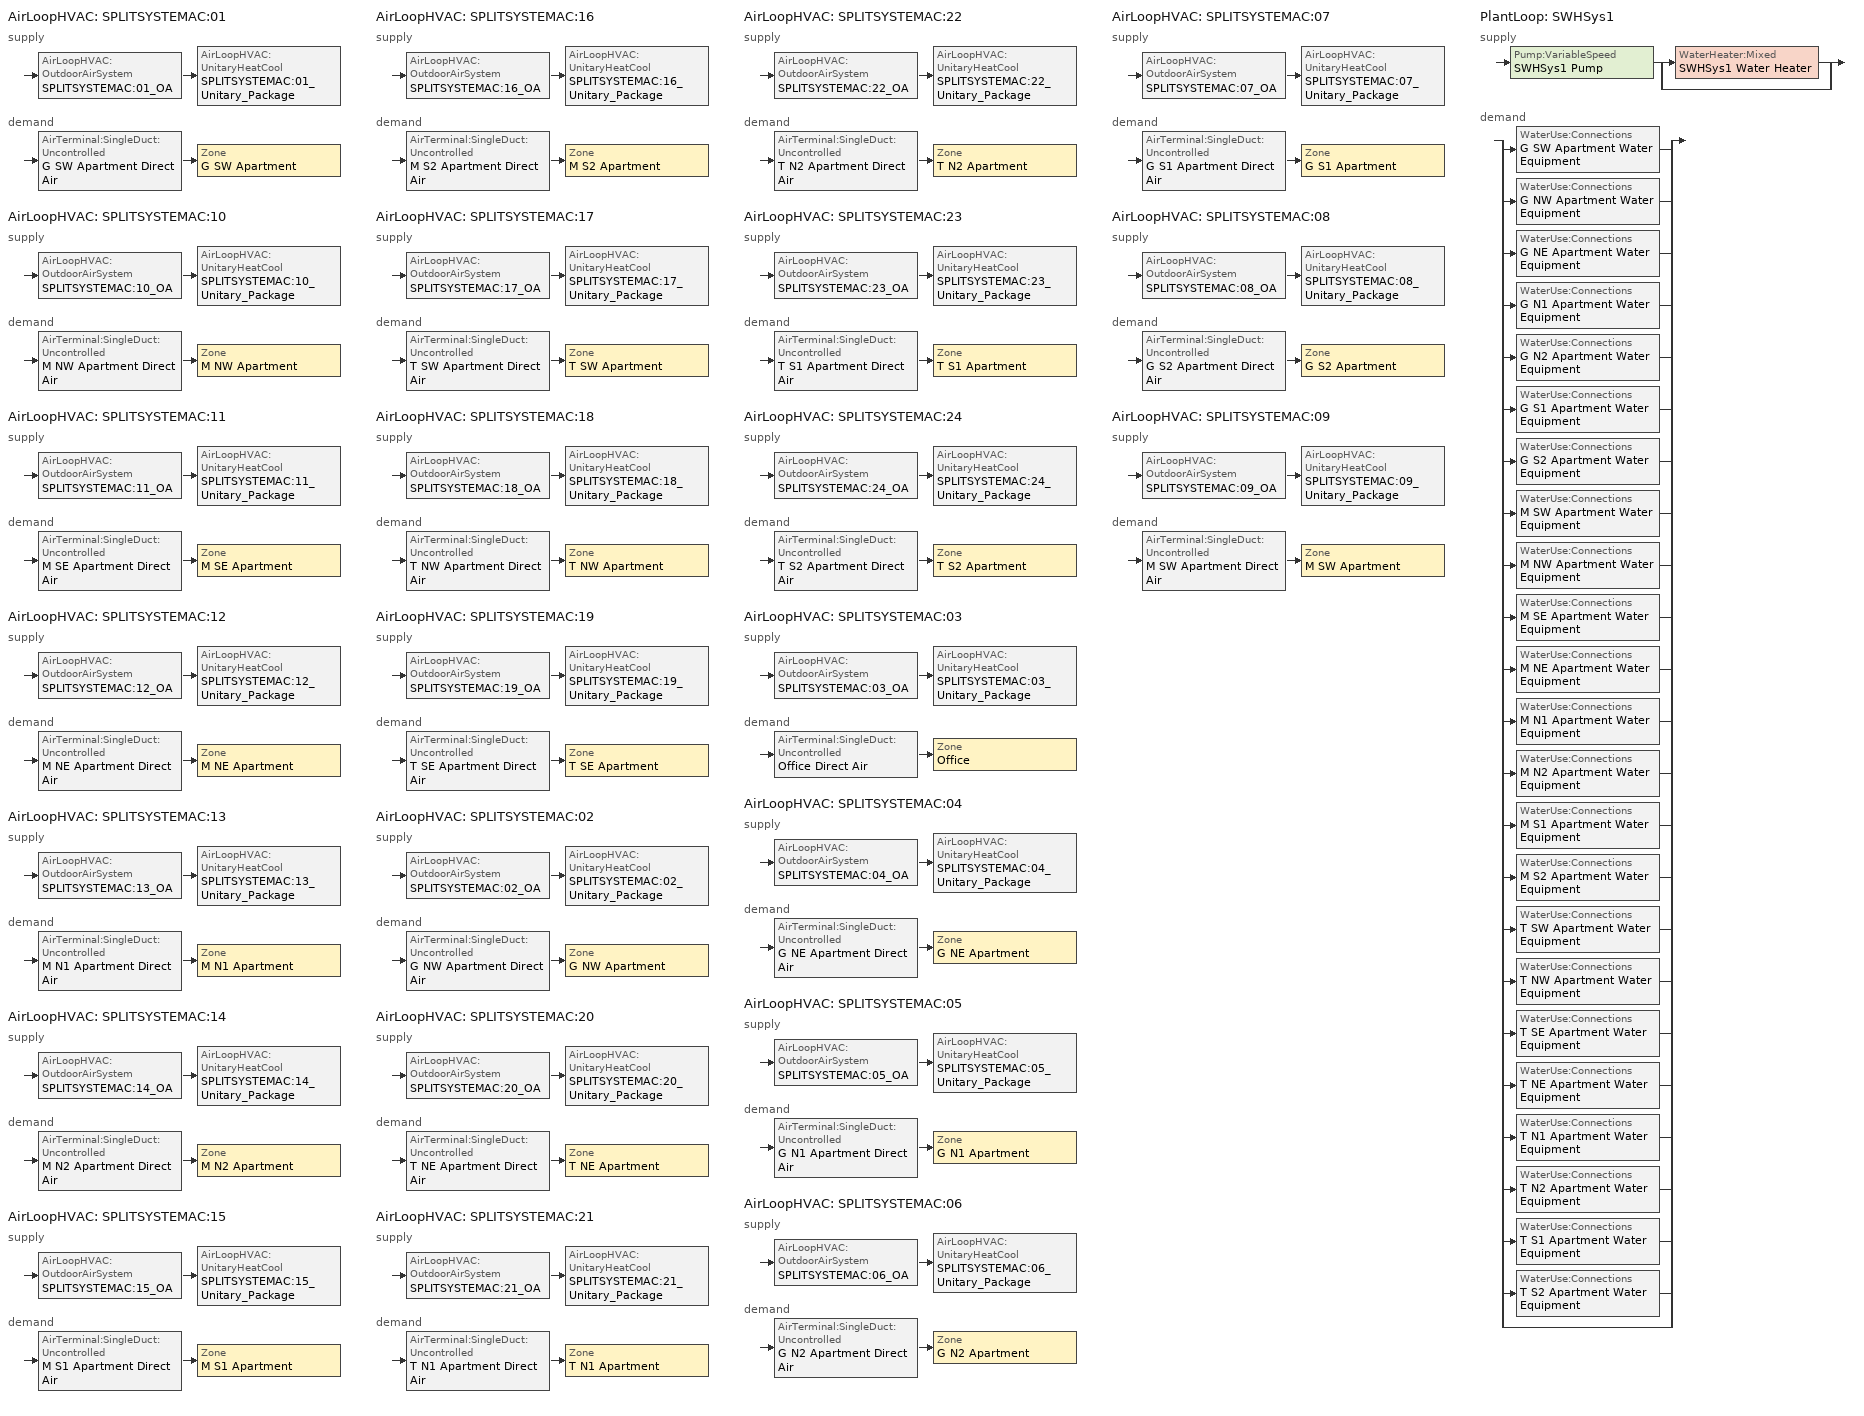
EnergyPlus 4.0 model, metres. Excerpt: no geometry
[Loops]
AirLoopHVAC 'SPLITSYSTEMAC:01'
 supply: AirLoopHVAC:OutdoorAirSystem 'SPLITSYSTEMAC:01_OA' > AirLoopHVAC:UnitaryHeatCool 'SPLITSYSTEMAC:01_Unitary_Package'
 demand: AirTerminal:SingleDuct:Uncontrolled 'G SW Apartment Direct Air' > Zone 'G SW Apartment'
AirLoopHVAC 'SPLITSYSTEMAC:10'
 supply: AirLoopHVAC:OutdoorAirSystem 'SPLITSYSTEMAC:10_OA' > AirLoopHVAC:UnitaryHeatCool 'SPLITSYSTEMAC:10_Unitary_Package'
 demand: AirTerminal:SingleDuct:Uncontrolled 'M NW Apartment Direct Air' > Zone 'M NW Apartment'
AirLoopHVAC 'SPLITSYSTEMAC:11'
 supply: AirLoopHVAC:OutdoorAirSystem 'SPLITSYSTEMAC:11_OA' > AirLoopHVAC:UnitaryHeatCool 'SPLITSYSTEMAC:11_Unitary_Package'
 demand: AirTerminal:SingleDuct:Uncontrolled 'M SE Apartment Direct Air' > Zone 'M SE Apartment'
AirLoopHVAC 'SPLITSYSTEMAC:12'
 supply: AirLoopHVAC:OutdoorAirSystem 'SPLITSYSTEMAC:12_OA' > AirLoopHVAC:UnitaryHeatCool 'SPLITSYSTEMAC:12_Unitary_Package'
 demand: AirTerminal:SingleDuct:Uncontrolled 'M NE Apartment Direct Air' > Zone 'M NE Apartment'
AirLoopHVAC 'SPLITSYSTEMAC:13'
 supply: AirLoopHVAC:OutdoorAirSystem 'SPLITSYSTEMAC:13_OA' > AirLoopHVAC:UnitaryHeatCool 'SPLITSYSTEMAC:13_Unitary_Package'
 demand: AirTerminal:SingleDuct:Uncontrolled 'M N1 Apartment Direct Air' > Zone 'M N1 Apartment'
AirLoopHVAC 'SPLITSYSTEMAC:14'
 supply: AirLoopHVAC:OutdoorAirSystem 'SPLITSYSTEMAC:14_OA' > AirLoopHVAC:UnitaryHeatCool 'SPLITSYSTEMAC:14_Unitary_Package'
 demand: AirTerminal:SingleDuct:Uncontrolled 'M N2 Apartment Direct Air' > Zone 'M N2 Apartment'
AirLoopHVAC 'SPLITSYSTEMAC:15'
 supply: AirLoopHVAC:OutdoorAirSystem 'SPLITSYSTEMAC:15_OA' > AirLoopHVAC:UnitaryHeatCool 'SPLITSYSTEMAC:15_Unitary_Package'
 demand: AirTerminal:SingleDuct:Uncontrolled 'M S1 Apartment Direct Air' > Zone 'M S1 Apartment'
AirLoopHVAC 'SPLITSYSTEMAC:16'
 supply: AirLoopHVAC:OutdoorAirSystem 'SPLITSYSTEMAC:16_OA' > AirLoopHVAC:UnitaryHeatCool 'SPLITSYSTEMAC:16_Unitary_Package'
 demand: AirTerminal:SingleDuct:Uncontrolled 'M S2 Apartment Direct Air' > Zone 'M S2 Apartment'
AirLoopHVAC 'SPLITSYSTEMAC:17'
 supply: AirLoopHVAC:OutdoorAirSystem 'SPLITSYSTEMAC:17_OA' > AirLoopHVAC:UnitaryHeatCool 'SPLITSYSTEMAC:17_Unitary_Package'
 demand: AirTerminal:SingleDuct:Uncontrolled 'T SW Apartment Direct Air' > Zone 'T SW Apartment'
AirLoopHVAC 'SPLITSYSTEMAC:18'
 supply: AirLoopHVAC:OutdoorAirSystem 'SPLITSYSTEMAC:18_OA' > AirLoopHVAC:UnitaryHeatCool 'SPLITSYSTEMAC:18_Unitary_Package'
 demand: AirTerminal:SingleDuct:Uncontrolled 'T NW Apartment Direct Air' > Zone 'T NW Apartment'
AirLoopHVAC 'SPLITSYSTEMAC:19'
 supply: AirLoopHVAC:OutdoorAirSystem 'SPLITSYSTEMAC:19_OA' > AirLoopHVAC:UnitaryHeatCool 'SPLITSYSTEMAC:19_Unitary_Package'
 demand: AirTerminal:SingleDuct:Uncontrolled 'T SE Apartment Direct Air' > Zone 'T SE Apartment'
AirLoopHVAC 'SPLITSYSTEMAC:02'
 supply: AirLoopHVAC:OutdoorAirSystem 'SPLITSYSTEMAC:02_OA' > AirLoopHVAC:UnitaryHeatCool 'SPLITSYSTEMAC:02_Unitary_Package'
 demand: AirTerminal:SingleDuct:Uncontrolled 'G NW Apartment Direct Air' > Zone 'G NW Apartment'
AirLoopHVAC 'SPLITSYSTEMAC:20'
 supply: AirLoopHVAC:OutdoorAirSystem 'SPLITSYSTEMAC:20_OA' > AirLoopHVAC:UnitaryHeatCool 'SPLITSYSTEMAC:20_Unitary_Package'
 demand: AirTerminal:SingleDuct:Uncontrolled 'T NE Apartment Direct Air' > Zone 'T NE Apartment'
AirLoopHVAC 'SPLITSYSTEMAC:21'
 supply: AirLoopHVAC:OutdoorAirSystem 'SPLITSYSTEMAC:21_OA' > AirLoopHVAC:UnitaryHeatCool 'SPLITSYSTEMAC:21_Unitary_Package'
 demand: AirTerminal:SingleDuct:Uncontrolled 'T N1 Apartment Direct Air' > Zone 'T N1 Apartment'
AirLoopHVAC 'SPLITSYSTEMAC:22'
 supply: AirLoopHVAC:OutdoorAirSystem 'SPLITSYSTEMAC:22_OA' > AirLoopHVAC:UnitaryHeatCool 'SPLITSYSTEMAC:22_Unitary_Package'
 demand: AirTerminal:SingleDuct:Uncontrolled 'T N2 Apartment Direct Air' > Zone 'T N2 Apartment'
AirLoopHVAC 'SPLITSYSTEMAC:23'
 supply: AirLoopHVAC:OutdoorAirSystem 'SPLITSYSTEMAC:23_OA' > AirLoopHVAC:UnitaryHeatCool 'SPLITSYSTEMAC:23_Unitary_Package'
 demand: AirTerminal:SingleDuct:Uncontrolled 'T S1 Apartment Direct Air' > Zone 'T S1 Apartment'
AirLoopHVAC 'SPLITSYSTEMAC:24'
 supply: AirLoopHVAC:OutdoorAirSystem 'SPLITSYSTEMAC:24_OA' > AirLoopHVAC:UnitaryHeatCool 'SPLITSYSTEMAC:24_Unitary_Package'
 demand: AirTerminal:SingleDuct:Uncontrolled 'T S2 Apartment Direct Air' > Zone 'T S2 Apartment'
AirLoopHVAC 'SPLITSYSTEMAC:03'
 supply: AirLoopHVAC:OutdoorAirSystem 'SPLITSYSTEMAC:03_OA' > AirLoopHVAC:UnitaryHeatCool 'SPLITSYSTEMAC:03_Unitary_Package'
 demand: AirTerminal:SingleDuct:Uncontrolled 'Office Direct Air' > Zone 'Office'
AirLoopHVAC 'SPLITSYSTEMAC:04'
 supply: AirLoopHVAC:OutdoorAirSystem 'SPLITSYSTEMAC:04_OA' > AirLoopHVAC:UnitaryHeatCool 'SPLITSYSTEMAC:04_Unitary_Package'
 demand: AirTerminal:SingleDuct:Uncontrolled 'G NE Apartment Direct Air' > Zone 'G NE Apartment'
AirLoopHVAC 'SPLITSYSTEMAC:05'
 supply: AirLoopHVAC:OutdoorAirSystem 'SPLITSYSTEMAC:05_OA' > AirLoopHVAC:UnitaryHeatCool 'SPLITSYSTEMAC:05_Unitary_Package'
 demand: AirTerminal:SingleDuct:Uncontrolled 'G N1 Apartment Direct Air' > Zone 'G N1 Apartment'
AirLoopHVAC 'SPLITSYSTEMAC:06'
 supply: AirLoopHVAC:OutdoorAirSystem 'SPLITSYSTEMAC:06_OA' > AirLoopHVAC:UnitaryHeatCool 'SPLITSYSTEMAC:06_Unitary_Package'
 demand: AirTerminal:SingleDuct:Uncontrolled 'G N2 Apartment Direct Air' > Zone 'G N2 Apartment'
AirLoopHVAC 'SPLITSYSTEMAC:07'
 supply: AirLoopHVAC:OutdoorAirSystem 'SPLITSYSTEMAC:07_OA' > AirLoopHVAC:UnitaryHeatCool 'SPLITSYSTEMAC:07_Unitary_Package'
 demand: AirTerminal:SingleDuct:Uncontrolled 'G S1 Apartment Direct Air' > Zone 'G S1 Apartment'
AirLoopHVAC 'SPLITSYSTEMAC:08'
 supply: AirLoopHVAC:OutdoorAirSystem 'SPLITSYSTEMAC:08_OA' > AirLoopHVAC:UnitaryHeatCool 'SPLITSYSTEMAC:08_Unitary_Package'
 demand: AirTerminal:SingleDuct:Uncontrolled 'G S2 Apartment Direct Air' > Zone 'G S2 Apartment'
AirLoopHVAC 'SPLITSYSTEMAC:09'
 supply: AirLoopHVAC:OutdoorAirSystem 'SPLITSYSTEMAC:09_OA' > AirLoopHVAC:UnitaryHeatCool 'SPLITSYSTEMAC:09_Unitary_Package'
 demand: AirTerminal:SingleDuct:Uncontrolled 'M SW Apartment Direct Air' > Zone 'M SW Apartment'
PlantLoop 'SWHSys1'
 supply: Pump:VariableSpeed 'SWHSys1 Pump' > split
  | WaterHeater:Mixed 'SWHSys1 Water Heater'
  | bypass
 demand: split
  | WaterUse:Connections 'G SW Apartment Water Equipment'
  | WaterUse:Connections 'G NW Apartment Water Equipment'
  | WaterUse:Connections 'G NE Apartment Water Equipment'
  | WaterUse:Connections 'G N1 Apartment Water Equipment'
  | WaterUse:Connections 'G N2 Apartment Water Equipment'
  | WaterUse:Connections 'G S1 Apartment Water Equipment'
  | WaterUse:Connections 'G S2 Apartment Water Equipment'
  | WaterUse:Connections 'M SW Apartment Water Equipment'
  | WaterUse:Connections 'M NW Apartment Water Equipment'
  | WaterUse:Connections 'M SE Apartment Water Equipment'
  | WaterUse:Connections 'M NE Apartment Water Equipment'
  | WaterUse:Connections 'M N1 Apartment Water Equipment'
  | WaterUse:Connections 'M N2 Apartment Water Equipment'
  | WaterUse:Connections 'M S1 Apartment Water Equipment'
  | WaterUse:Connections 'M S2 Apartment Water Equipment'
  | WaterUse:Connections 'T SW Apartment Water Equipment'
  | WaterUse:Connections 'T NW Apartment Water Equipment'
  | WaterUse:Connections 'T SE Apartment Water Equipment'
  | WaterUse:Connections 'T NE Apartment Water Equipment'
  | WaterUse:Connections 'T N1 Apartment Water Equipment'
  | WaterUse:Connections 'T N2 Apartment Water Equipment'
  | WaterUse:Connections 'T S1 Apartment Water Equipment'
  | WaterUse:Connections 'T S2 Apartment Water Equipment'
  | bypass
[Fan:OnOff] Availability Schedule=ALWAYS_ON; Fan Efficiency=0.53625; Pressure Rise=622; Maximum Flow Rate=AUTOSIZE; Motor Efficiency=0.825; Motor in Airstream Fraction=1
SPLITSYSTEMAC:01_Unitary_Package_fan; SPLITSYSTEMAC:02_Unitary_Package_fan; SPLITSYSTEMAC:03_Unitary_Package_fan; SPLITSYSTEMAC:04_Unitary_Package_fan; SPLITSYSTEMAC:05_Unitary_Package_fan; SPLITSYSTEMAC:06_Unitary_Package_fan; SPLITSYSTEMAC:07_Unitary_Package_fan; SPLITSYSTEMAC:08_Unitary_Package_fan; SPLITSYSTEMAC:09_Unitary_Package_fan; SPLITSYSTEMAC:10_Unitary_Package_fan; SPLITSYSTEMAC:11_Unitary_Package_fan; SPLITSYSTEMAC:12_Unitary_Package_fan; SPLITSYSTEMAC:13_Unitary_Package_fan; SPLITSYSTEMAC:14_Unitary_Package_fan; SPLITSYSTEMAC:15_Unitary_Package_fan; SPLITSYSTEMAC:16_Unitary_Package_fan; SPLITSYSTEMAC:17_Unitary_Package_fan; SPLITSYSTEMAC:18_Unitary_Package_fan; SPLITSYSTEMAC:19_Unitary_Package_fan; SPLITSYSTEMAC:20_Unitary_Package_fan; SPLITSYSTEMAC:21_Unitary_Package_fan; SPLITSYSTEMAC:22_Unitary_Package_fan; SPLITSYSTEMAC:23_Unitary_Package_fan; SPLITSYSTEMAC:24_Unitary_Package_fan
[Coil:Heating:Gas] Availability Schedule=ALWAYS_ON; Gas Burner Efficiency=0.8; Nominal Capacity=AUTOSIZE
SPLITSYSTEMAC:01_Unitary_Package_HeatCoil; SPLITSYSTEMAC:02_Unitary_Package_HeatCoil; SPLITSYSTEMAC:03_Unitary_Package_HeatCoil; SPLITSYSTEMAC:04_Unitary_Package_HeatCoil; SPLITSYSTEMAC:05_Unitary_Package_HeatCoil; SPLITSYSTEMAC:06_Unitary_Package_HeatCoil; SPLITSYSTEMAC:07_Unitary_Package_HeatCoil; SPLITSYSTEMAC:08_Unitary_Package_HeatCoil; SPLITSYSTEMAC:09_Unitary_Package_HeatCoil; SPLITSYSTEMAC:10_Unitary_Package_HeatCoil; SPLITSYSTEMAC:11_Unitary_Package_HeatCoil; SPLITSYSTEMAC:12_Unitary_Package_HeatCoil; SPLITSYSTEMAC:13_Unitary_Package_HeatCoil; SPLITSYSTEMAC:14_Unitary_Package_HeatCoil; SPLITSYSTEMAC:15_Unitary_Package_HeatCoil; SPLITSYSTEMAC:16_Unitary_Package_HeatCoil; SPLITSYSTEMAC:17_Unitary_Package_HeatCoil; SPLITSYSTEMAC:18_Unitary_Package_HeatCoil; SPLITSYSTEMAC:19_Unitary_Package_HeatCoil; SPLITSYSTEMAC:20_Unitary_Package_HeatCoil; SPLITSYSTEMAC:21_Unitary_Package_HeatCoil; SPLITSYSTEMAC:22_Unitary_Package_HeatCoil; SPLITSYSTEMAC:23_Unitary_Package_HeatCoil; SPLITSYSTEMAC:24_Unitary_Package_HeatCoil
[Coil:Cooling:DX:SingleSpeed] Availability Schedule=ALWAYS_ON; Rated Total Cooling Capacity {W}=AUTOSIZE; Rated Sensible Heat Ratio=AUTOSIZE; Rated Air Flow Rate=AUTOSIZE; Total Cooling Capacity Function of Temperature Curve=SPLITSYSTEMAC:Unitary_PackagecoolCapFT; Total Cooling Capacity Function of Flow Fraction Curve=SPLITSYSTEMAC:Unitary_PackagecoolFFF; Energy Input Ratio Function of Temperature Curve=SPLITSYSTEMAC:Unitary_PackagecoolEIRFT; Energy Input Ratio Function of Flow Fraction Curve=SPLITSYSTEMAC:Unitary_PackagecoolEIRFFF; Part Load Fraction Correlation Curve=SPLITSYSTEMAC:Unitary_PackagecoolPLR
Name | Rated COP
SPLITSYSTEMAC:01_Unitary_Package_CoolCoil | 3.06439
SPLITSYSTEMAC:02_Unitary_Package_CoolCoil | 3.07028
SPLITSYSTEMAC:03_Unitary_Package_CoolCoil | 3.15931
SPLITSYSTEMAC:04_Unitary_Package_CoolCoil | 3.02954
SPLITSYSTEMAC:05_Unitary_Package_CoolCoil; SPLITSYSTEMAC:06_Unitary_Package_CoolCoil; SPLITSYSTEMAC:07_Unitary_Package_CoolCoil; SPLITSYSTEMAC:08_Unitary_Package_CoolCoil | 3.02183
SPLITSYSTEMAC:09_Unitary_Package_CoolCoil | 3.13682
SPLITSYSTEMAC:10_Unitary_Package_CoolCoil | 3.11212
SPLITSYSTEMAC:11_Unitary_Package_CoolCoil | 3.07045
SPLITSYSTEMAC:12_Unitary_Package_CoolCoil | 3.08094
SPLITSYSTEMAC:13_Unitary_Package_CoolCoil | 3.06798
SPLITSYSTEMAC:14_Unitary_Package_CoolCoil | 3.06714
SPLITSYSTEMAC:15_Unitary_Package_CoolCoil | 3.04314
SPLITSYSTEMAC:16_Unitary_Package_CoolCoil | 3.0433
SPLITSYSTEMAC:17_Unitary_Package_CoolCoil | 3.13966
SPLITSYSTEMAC:18_Unitary_Package_CoolCoil | 3.11783
SPLITSYSTEMAC:19_Unitary_Package_CoolCoil | 3.08758
SPLITSYSTEMAC:20_Unitary_Package_CoolCoil | 3.08395
SPLITSYSTEMAC:21_Unitary_Package_CoolCoil | 3.09099
SPLITSYSTEMAC:22_Unitary_Package_CoolCoil | 3.09047
SPLITSYSTEMAC:23_Unitary_Package_CoolCoil | 3.07615
SPLITSYSTEMAC:24_Unitary_Package_CoolCoil | 3.07413
[Zone equipment]
G N1 Apartment: G N1 Apartment Direct Air
G N2 Apartment: G N2 Apartment Direct Air
G NE Apartment: G NE Apartment Direct Air
G NW Apartment: G NW Apartment Direct Air
G S1 Apartment: G S1 Apartment Direct Air
G S2 Apartment: G S2 Apartment Direct Air
G SW Apartment: G SW Apartment Direct Air
M N1 Apartment: M N1 Apartment Direct Air
M N2 Apartment: M N2 Apartment Direct Air
M NE Apartment: M NE Apartment Direct Air
M NW Apartment: M NW Apartment Direct Air
M S1 Apartment: M S1 Apartment Direct Air
M S2 Apartment: M S2 Apartment Direct Air
M SE Apartment: M SE Apartment Direct Air
M SW Apartment: M SW Apartment Direct Air
Office: Office Direct Air
T N1 Apartment: T N1 Apartment Direct Air
T N2 Apartment: T N2 Apartment Direct Air
T NE Apartment: T NE Apartment Direct Air
T NW Apartment: T NW Apartment Direct Air
T S1 Apartment: T S1 Apartment Direct Air
T S2 Apartment: T S2 Apartment Direct Air
T SE Apartment: T SE Apartment Direct Air
T SW Apartment: T SW Apartment Direct Air
[Sizing:Zone]
Name | Zone Cooling Design Supply Air Temperature {C} | Zone Heating Design Supply Air Temperature {C} | Zone Cooling Design Supply Air Humidity Ratio {kg-H20/kg-air} | Zone Heating Design Supply Air Humidity Ratio {kg-H20/kg-air} | Outdoor Air Method | Outside Air Flow per Person {(m3/s)/person} | Outside Air Flow per Zone Floor Area {(m3/s)/m2} | Outside Air Flow per Zone {m3/s} | Cooling Design Air Flow Method {Flow/Zone | DesignDay | DesignDayWithLimit} | Cooling Minimum Air Flow | Cooling Minimum Air Flow Fraction | Heating Design Air Flow Method {Flow/Zone | DesignDay} | Heating Design Air Flow Rate | Zone CoolinM Design Supply Air Temperature {C} | Zone HeatinM Design Supply Air Temperature {C} | Zone CoolinM Design Supply Air Humidity Ratio {kg-H20/kg-air} | Zone HeatinM Design Supply Air Humidity Ratio {kg-H20/kg-air} | CoolinM Design Air Flow Method {Flow/Zone | DesignDay | DesignDayWithLimit} | CoolinM Minimum Air Flow | CoolinM Minimum Air Flow Fraction | HeatinM Design Air Flow Method {Flow/Zone | DesignDay} | HeatinM Design Air Flow Rate
G N1 Apartment; G N2 Apartment; G NE Apartment; G NW Apartment; G S1 Apartment; G S2 Apartment; G SW Apartment; M N1 Apartment; M N2 Apartment; M NE Apartment; M NW Apartment; M S1 Apartment; M S2 Apartment; M SE Apartment; T N1 Apartment; T N2 Apartment; T NE Apartment; T NW Apartment; T S1 Apartment; T S2 Apartment; T SE Apartment | 11.1 | 40 | 0.0085 | 0.008 | Flow/Zone | 0 | 0 | 0.04248 | DesignDayWithLimit | 0 | 0 | DesignDay | 0
M SW Apartment; T SW Apartment |  |  |  |  | Flow/Zone | 0 | 0 | 0.04248 |  |  |  |  |  | 14 | 40 | 0.0085 | 0.008 | DesignDayWithLimit | 0 | 0 | DesignDay | 0
Office | 11.1 | 40 | 0.0085 | 0.008 | Flow/Person | 0.01 |  |  | DesignDayWithLimit | 0 | 0 | DesignDay | 0
[ZoneControl:Thermostat] Control Type Schedule=Dual Zone Control Type Sched
Name | Zone | Control 1
G N1 Apartment Thermostat | G N1 Apartment | G N1 Apartment DualSPSched
G N2 Apartment Thermostat | G N2 Apartment | G N2 Apartment DualSPSched
G NE Apartment Thermostat | G NE Apartment | G NE Apartment DualSPSched
G NW Apartment Thermostat | G NW Apartment | G NW Apartment DualSPSched
G S1 Apartment Thermostat | G S1 Apartment | G S1 Apartment DualSPSched
G S2 Apartment Thermostat | G S2 Apartment | G S2 Apartment DualSPSched
G SW Apartment Thermostat | G SW Apartment | G SW Apartment DualSPSched
M N1 Apartment Thermostat | M N1 Apartment | M N1 Apartment DualSPSched
M N2 Apartment Thermostat | M N2 Apartment | M N2 Apartment DualSPSched
M NE Apartment Thermostat | M NE Apartment | M NE Apartment DualSPSched
M NW Apartment Thermostat | M NW Apartment | M NW Apartment DualSPSched
M S1 Apartment Thermostat | M S1 Apartment | M S1 Apartment DualSPSched
M S2 Apartment Thermostat | M S2 Apartment | M S2 Apartment DualSPSched
M SE Apartment Thermostat | M SE Apartment | M SE Apartment DualSPSched
M SW Apartment Thermostat | M SW Apartment | M SW Apartment DualSPSched
Office Thermostat | Office | Office DualSPSched
T N1 Apartment Thermostat | T N1 Apartment | T N1 Apartment DualSPSched
T N2 Apartment Thermostat | T N2 Apartment | T N2 Apartment DualSPSched
T NE Apartment Thermostat | T NE Apartment | T NE Apartment DualSPSched
T NW Apartment Thermostat | T NW Apartment | T NW Apartment DualSPSched
T S1 Apartment Thermostat | T S1 Apartment | T S1 Apartment DualSPSched
T S2 Apartment Thermostat | T S2 Apartment | T S2 Apartment DualSPSched
T SE Apartment Thermostat | T SE Apartment | T SE Apartment DualSPSched
T SW Apartment Thermostat | T SW Apartment | T SW Apartment DualSPSched
[ThermostatSetpoint:DualSetpoint]
Name | Heating Setpoint Temperature Schedule | Cooling Setpoint Temperature Schedule | HeatinM Setpoint Temperature Schedule | CoolinM Setpoint Temperature Schedule
G N1 Apartment DualSPSched; G N2 Apartment DualSPSched; G NE Apartment DualSPSched; G NW Apartment DualSPSched; G S1 Apartment DualSPSched; G S2 Apartment DualSPSched; G SW Apartment DualSPSched; M N1 Apartment DualSPSched; M N2 Apartment DualSPSched; M NE Apartment DualSPSched; M NW Apartment DualSPSched; M S1 Apartment DualSPSched; M S2 Apartment DualSPSched; M SE Apartment DualSPSched; T N1 Apartment DualSPSched; T N2 Apartment DualSPSched; T NE Apartment DualSPSched; T NW Apartment DualSPSched; T S1 Apartment DualSPSched; T S2 Apartment DualSPSched; T SE Apartment DualSPSched | APT_HTGSETP_SCH | APT_CLGSETP_SCH
M SW Apartment DualSPSched; T SW Apartment DualSPSched |  |  | APT_HTGSETP_SCH | APT_CLGSETP_SCH
Office DualSPSched | OFF_HTGSETP_SCH | OFF_CLGSETP_SCH
[SetpointManager:SingleZone:Reheat] Control Variable=Temperature; Minimum Supply Air Temperature C=10; Maximum Supply Air Temperature C=50
Name | Control Zone | Setpoint Node or NodeList
SupAirTemp Mngr G N1 Apartment | G N1 Apartment | SPLITSYSTEMAC:05 Supply Equipment Outlet Node
SupAirTemp Mngr G N2 Apartment | G N2 Apartment | SPLITSYSTEMAC:06 Supply Equipment Outlet Node
SupAirTemp Mngr G NE Apartment | G NE Apartment | SPLITSYSTEMAC:04 Supply Equipment Outlet Node
SupAirTemp Mngr G NW Apartment | G NW Apartment | SPLITSYSTEMAC:02 Supply Equipment Outlet Node
SupAirTemp Mngr G S1 Apartment | G S1 Apartment | SPLITSYSTEMAC:07 Supply Equipment Outlet Node
SupAirTemp Mngr G S2 Apartment | G S2 Apartment | SPLITSYSTEMAC:08 Supply Equipment Outlet Node
SupAirTemp Mngr G SW Apartment | G SW Apartment | SPLITSYSTEMAC:01 Supply Equipment Outlet Node
SupAirTemp Mngr M N1 Apartment | M N1 Apartment | SPLITSYSTEMAC:13 Supply Equipment Outlet Node
SupAirTemp Mngr M N2 Apartment | M N2 Apartment | SPLITSYSTEMAC:14 Supply Equipment Outlet Node
SupAirTemp Mngr M NE Apartment | M NE Apartment | SPLITSYSTEMAC:12 Supply Equipment Outlet Node
SupAirTemp Mngr M NW Apartment | M NW Apartment | SPLITSYSTEMAC:10 Supply Equipment Outlet Node
SupAirTemp Mngr M S1 Apartment | M S1 Apartment | SPLITSYSTEMAC:15 Supply Equipment Outlet Node
SupAirTemp Mngr M S2 Apartment | M S2 Apartment | SPLITSYSTEMAC:16 Supply Equipment Outlet Node
SupAirTemp Mngr M SE Apartment | M SE Apartment | SPLITSYSTEMAC:11 Supply Equipment Outlet Node
SupAirTemp Mngr M SW Apartment | M SW Apartment | SPLITSYSTEMAC:09 Supply Equipment Outlet Node
SupAirTemp Mngr T N1 Apartment | T N1 Apartment | SPLITSYSTEMAC:21 Supply Equipment Outlet Node
SupAirTemp Mngr T N2 Apartment | T N2 Apartment | SPLITSYSTEMAC:22 Supply Equipment Outlet Node
SupAirTemp Mngr T NE Apartment | T NE Apartment | SPLITSYSTEMAC:20 Supply Equipment Outlet Node
SupAirTemp Mngr T NW Apartment | T NW Apartment | SPLITSYSTEMAC:18 Supply Equipment Outlet Node
SupAirTemp Mngr T S1 Apartment | T S1 Apartment | SPLITSYSTEMAC:23 Supply Equipment Outlet Node
SupAirTemp Mngr T S2 Apartment | T S2 Apartment | SPLITSYSTEMAC:24 Supply Equipment Outlet Node
SupAirTemp Mngr T SE Apartment | T SE Apartment | SPLITSYSTEMAC:19 Supply Equipment Outlet Node
SupAirTemp Mngr T SW Apartment | T SW Apartment | SPLITSYSTEMAC:17 Supply Equipment Outlet Node
SupAirTemp MngrOffice | Office | SPLITSYSTEMAC:03 Supply Equipment Outlet Node
[Sizing:System] Type Of Load To Size On {Sensible}=Sensible; Design Outdoor Air Flow Rate {m3/s}=AUTOSIZE; Minimum System Air Flow Ratio=1; Preheat Design Temperature {C}=7; Preheat Design Humidity Ratio {kg-H2O/kg-air}=0.008; Precool Design Temperature {C}=11.1; Precool Design Humidity Ratio {kg-H2O/kg-air}=0.008; Central Cooling Design Supply Air Temperature {C}=11.1; Central Heating Design Supply Air Temperature {C}=40; Sizing Option {Coincident | NonCoincident}=NonCoincident; 100% Outdoor Air in Cooling {Yes | No}=No; 100% Outdoor Air in Heating {Yes | No}=No; Central Cooling Design Supply Air Humidity Ratio {kg-H2O/kg-air}=0.0085; Central Heating Design Supply Air Humidity Ratio {kg-H2O/kg-air}=0.008; Cooling Design Air Flow Method=DesignDay; Cooling Design Air Flow Rate {m3/s}=0; Heating Design Air Flow Method=DesignDay; Heating Design Air Flow Rate {m3/s}=0
SPLITSYSTEMAC:01; SPLITSYSTEMAC:02; SPLITSYSTEMAC:03; SPLITSYSTEMAC:04; SPLITSYSTEMAC:05; SPLITSYSTEMAC:06; SPLITSYSTEMAC:07; SPLITSYSTEMAC:08; SPLITSYSTEMAC:09; SPLITSYSTEMAC:10; SPLITSYSTEMAC:11; SPLITSYSTEMAC:12; SPLITSYSTEMAC:13; SPLITSYSTEMAC:14; SPLITSYSTEMAC:15; SPLITSYSTEMAC:16; SPLITSYSTEMAC:17; SPLITSYSTEMAC:18; SPLITSYSTEMAC:19; SPLITSYSTEMAC:20; SPLITSYSTEMAC:21; SPLITSYSTEMAC:22; SPLITSYSTEMAC:23; SPLITSYSTEMAC:24
[Controller:OutdoorAir] Minimum Outdoor Air Flow Rate {m3/s}=AUTOSIZE; Maximum Outdoor Air Flow Rate {m3/s}=AUTOSIZE; Economizer Control Type=NoEconomizer; Economizer Control Action Type=ModulateFlow; Economizer Maximum Limit Dry-Bulb Temperature {C}=28; Economizer Maximum Limit Enthalpy {J/kg}=64000; Economizer Minimum Limit Dry-Bulb Temperature {C}=-100; Lockout Type=NoLockout; Minimum Limit Type=FixedMinimum
Name | Minimum Outdoor Air Schedule
SPLITSYSTEMAC:01_OA_Controller; SPLITSYSTEMAC:02_OA_Controller; SPLITSYSTEMAC:04_OA_Controller; SPLITSYSTEMAC:05_OA_Controller; SPLITSYSTEMAC:06_OA_Controller; SPLITSYSTEMAC:07_OA_Controller; SPLITSYSTEMAC:08_OA_Controller; SPLITSYSTEMAC:09_OA_Controller; SPLITSYSTEMAC:10_OA_Controller; SPLITSYSTEMAC:11_OA_Controller; SPLITSYSTEMAC:12_OA_Controller; SPLITSYSTEMAC:13_OA_Controller; SPLITSYSTEMAC:14_OA_Controller; SPLITSYSTEMAC:15_OA_Controller; SPLITSYSTEMAC:16_OA_Controller; SPLITSYSTEMAC:17_OA_Controller; SPLITSYSTEMAC:18_OA_Controller; SPLITSYSTEMAC:19_OA_Controller; SPLITSYSTEMAC:20_OA_Controller; SPLITSYSTEMAC:21_OA_Controller; SPLITSYSTEMAC:22_OA_Controller; SPLITSYSTEMAC:23_OA_Controller; SPLITSYSTEMAC:24_OA_Controller | MinOA_Sched
SPLITSYSTEMAC:03_OA_Controller | Office_Operation
[AirLoopHVAC] Design Supply Air Flow Rate {m3/s}=AUTOSIZE
SPLITSYSTEMAC:01; SPLITSYSTEMAC:10; SPLITSYSTEMAC:11; SPLITSYSTEMAC:12; SPLITSYSTEMAC:13; SPLITSYSTEMAC:14; SPLITSYSTEMAC:15; SPLITSYSTEMAC:16; SPLITSYSTEMAC:17; SPLITSYSTEMAC:18; SPLITSYSTEMAC:19; SPLITSYSTEMAC:02; SPLITSYSTEMAC:20; SPLITSYSTEMAC:21; SPLITSYSTEMAC:22; SPLITSYSTEMAC:23; SPLITSYSTEMAC:24; SPLITSYSTEMAC:03; SPLITSYSTEMAC:04; SPLITSYSTEMAC:05; SPLITSYSTEMAC:06; SPLITSYSTEMAC:07; SPLITSYSTEMAC:08; SPLITSYSTEMAC:09
[AirLoopHVAC:UnitaryHeatCool] Availability Schedule=ALWAYS_ON; Maximum Supply Air Temperature=AUTOSIZE; Fraction of Supply Air Flow That Goes Through the Controlling Zone=AUTOSIZE; Fan Placement=BlowThrough; Dehumidification Control Type=None
Name | Supply Air Fan Operating Mode Schedule | Supply Air Flow Rate During Cooling Operation | Supply Air Flow Rate During Heating Operation | Supply Air Flow Rate When No Cooling or Heating is Needed | Controlling Zone or Thermostat Location | Supply Fan | Heating Coil | Cooling Coil | Supply Air Flow Rate DurinM CoolinM Operation | Supply Air Flow Rate DurinM HeatinM Operation | Supply Air Flow Rate When No CoolinM or HeatinM is Needed
SPLITSYSTEMAC:01_Unitary_Package | Apt_Operation | AUTOSIZE | AUTOSIZE | AUTOSIZE | G SW Apartment | SPLITSYSTEMAC:01_Unitary_Package_fan | SPLITSYSTEMAC:01_Unitary_Package_HeatCoil | SPLITSYSTEMAC:01_Unitary_Package_CoolCoil
SPLITSYSTEMAC:02_Unitary_Package | Apt_Operation | AUTOSIZE | AUTOSIZE | AUTOSIZE | G NW Apartment | SPLITSYSTEMAC:02_Unitary_Package_fan | SPLITSYSTEMAC:02_Unitary_Package_HeatCoil | SPLITSYSTEMAC:02_Unitary_Package_CoolCoil
SPLITSYSTEMAC:03_Unitary_Package | Office_Operation | AUTOSIZE | AUTOSIZE | AUTOSIZE | Office | SPLITSYSTEMAC:03_Unitary_Package_fan | SPLITSYSTEMAC:03_Unitary_Package_HeatCoil | SPLITSYSTEMAC:03_Unitary_Package_CoolCoil
SPLITSYSTEMAC:04_Unitary_Package | Apt_Operation | AUTOSIZE | AUTOSIZE | AUTOSIZE | G NE Apartment | SPLITSYSTEMAC:04_Unitary_Package_fan | SPLITSYSTEMAC:04_Unitary_Package_HeatCoil | SPLITSYSTEMAC:04_Unitary_Package_CoolCoil
SPLITSYSTEMAC:05_Unitary_Package | Apt_Operation | AUTOSIZE | AUTOSIZE | AUTOSIZE | G N1 Apartment | SPLITSYSTEMAC:05_Unitary_Package_fan | SPLITSYSTEMAC:05_Unitary_Package_HeatCoil | SPLITSYSTEMAC:05_Unitary_Package_CoolCoil
SPLITSYSTEMAC:06_Unitary_Package | Apt_Operation | AUTOSIZE | AUTOSIZE | AUTOSIZE | G N2 Apartment | SPLITSYSTEMAC:06_Unitary_Package_fan | SPLITSYSTEMAC:06_Unitary_Package_HeatCoil | SPLITSYSTEMAC:06_Unitary_Package_CoolCoil
SPLITSYSTEMAC:07_Unitary_Package | Apt_Operation | AUTOSIZE | AUTOSIZE | AUTOSIZE | G S1 Apartment | SPLITSYSTEMAC:07_Unitary_Package_fan | SPLITSYSTEMAC:07_Unitary_Package_HeatCoil | SPLITSYSTEMAC:07_Unitary_Package_CoolCoil
SPLITSYSTEMAC:08_Unitary_Package | Apt_Operation | AUTOSIZE | AUTOSIZE | AUTOSIZE | G S2 Apartment | SPLITSYSTEMAC:08_Unitary_Package_fan | SPLITSYSTEMAC:08_Unitary_Package_HeatCoil | SPLITSYSTEMAC:08_Unitary_Package_CoolCoil
SPLITSYSTEMAC:09_Unitary_Package | Apt_Operation |  |  |  | M SW Apartment | SPLITSYSTEMAC:09_Unitary_Package_fan | SPLITSYSTEMAC:09_Unitary_Package_HeatCoil | SPLITSYSTEMAC:09_Unitary_Package_CoolCoil | AUTOSIZE | AUTOSIZE | AUTOSIZE
SPLITSYSTEMAC:10_Unitary_Package | Apt_Operation | AUTOSIZE | AUTOSIZE | AUTOSIZE | M NW Apartment | SPLITSYSTEMAC:10_Unitary_Package_fan | SPLITSYSTEMAC:10_Unitary_Package_HeatCoil | SPLITSYSTEMAC:10_Unitary_Package_CoolCoil
SPLITSYSTEMAC:11_Unitary_Package | Apt_Operation | AUTOSIZE | AUTOSIZE | AUTOSIZE | M SE Apartment | SPLITSYSTEMAC:11_Unitary_Package_fan | SPLITSYSTEMAC:11_Unitary_Package_HeatCoil | SPLITSYSTEMAC:11_Unitary_Package_CoolCoil
SPLITSYSTEMAC:12_Unitary_Package | Apt_Operation | AUTOSIZE | AUTOSIZE | AUTOSIZE | M NE Apartment | SPLITSYSTEMAC:12_Unitary_Package_fan | SPLITSYSTEMAC:12_Unitary_Package_HeatCoil | SPLITSYSTEMAC:12_Unitary_Package_CoolCoil
SPLITSYSTEMAC:13_Unitary_Package | Apt_Operation | AUTOSIZE | AUTOSIZE | AUTOSIZE | M N1 Apartment | SPLITSYSTEMAC:13_Unitary_Package_fan | SPLITSYSTEMAC:13_Unitary_Package_HeatCoil | SPLITSYSTEMAC:13_Unitary_Package_CoolCoil
SPLITSYSTEMAC:14_Unitary_Package | Apt_Operation | AUTOSIZE | AUTOSIZE | AUTOSIZE | M N2 Apartment | SPLITSYSTEMAC:14_Unitary_Package_fan | SPLITSYSTEMAC:14_Unitary_Package_HeatCoil | SPLITSYSTEMAC:14_Unitary_Package_CoolCoil
SPLITSYSTEMAC:15_Unitary_Package | Apt_Operation | AUTOSIZE | AUTOSIZE | AUTOSIZE | M S1 Apartment | SPLITSYSTEMAC:15_Unitary_Package_fan | SPLITSYSTEMAC:15_Unitary_Package_HeatCoil | SPLITSYSTEMAC:15_Unitary_Package_CoolCoil
SPLITSYSTEMAC:16_Unitary_Package | Apt_Operation | AUTOSIZE | AUTOSIZE | AUTOSIZE | M S2 Apartment | SPLITSYSTEMAC:16_Unitary_Package_fan | SPLITSYSTEMAC:16_Unitary_Package_HeatCoil | SPLITSYSTEMAC:16_Unitary_Package_CoolCoil
SPLITSYSTEMAC:17_Unitary_Package | Apt_Operation |  |  |  | T SW Apartment | SPLITSYSTEMAC:17_Unitary_Package_fan | SPLITSYSTEMAC:17_Unitary_Package_HeatCoil | SPLITSYSTEMAC:17_Unitary_Package_CoolCoil | AUTOSIZE | AUTOSIZE | AUTOSIZE
SPLITSYSTEMAC:18_Unitary_Package | Apt_Operation | AUTOSIZE | AUTOSIZE | AUTOSIZE | T NW Apartment | SPLITSYSTEMAC:18_Unitary_Package_fan | SPLITSYSTEMAC:18_Unitary_Package_HeatCoil | SPLITSYSTEMAC:18_Unitary_Package_CoolCoil
SPLITSYSTEMAC:19_Unitary_Package | Apt_Operation | AUTOSIZE | AUTOSIZE | AUTOSIZE | T SE Apartment | SPLITSYSTEMAC:19_Unitary_Package_fan | SPLITSYSTEMAC:19_Unitary_Package_HeatCoil | SPLITSYSTEMAC:19_Unitary_Package_CoolCoil
SPLITSYSTEMAC:20_Unitary_Package | Apt_Operation | AUTOSIZE | AUTOSIZE | AUTOSIZE | T NE Apartment | SPLITSYSTEMAC:20_Unitary_Package_fan | SPLITSYSTEMAC:20_Unitary_Package_HeatCoil | SPLITSYSTEMAC:20_Unitary_Package_CoolCoil
SPLITSYSTEMAC:21_Unitary_Package | Apt_Operation | AUTOSIZE | AUTOSIZE | AUTOSIZE | T N1 Apartment | SPLITSYSTEMAC:21_Unitary_Package_fan | SPLITSYSTEMAC:21_Unitary_Package_HeatCoil | SPLITSYSTEMAC:21_Unitary_Package_CoolCoil
SPLITSYSTEMAC:22_Unitary_Package | Apt_Operation | AUTOSIZE | AUTOSIZE | AUTOSIZE | T N2 Apartment | SPLITSYSTEMAC:22_Unitary_Package_fan | SPLITSYSTEMAC:22_Unitary_Package_HeatCoil | SPLITSYSTEMAC:22_Unitary_Package_CoolCoil
SPLITSYSTEMAC:23_Unitary_Package | Apt_Operation | AUTOSIZE | AUTOSIZE | AUTOSIZE | T S1 Apartment | SPLITSYSTEMAC:23_Unitary_Package_fan | SPLITSYSTEMAC:23_Unitary_Package_HeatCoil | SPLITSYSTEMAC:23_Unitary_Package_CoolCoil
SPLITSYSTEMAC:24_Unitary_Package | Apt_Operation | AUTOSIZE | AUTOSIZE | AUTOSIZE | T S2 Apartment | SPLITSYSTEMAC:24_Unitary_Package_fan | SPLITSYSTEMAC:24_Unitary_Package_HeatCoil | SPLITSYSTEMAC:24_Unitary_Package_CoolCoil
[AirTerminal:SingleDuct:Uncontrolled] Availability Schedule=ALWAYS_ON; Maximum Air Flow Rate {m3/s}=AUTOSIZE
G N1 Apartment Direct Air; G N2 Apartment Direct Air; G NE Apartment Direct Air; G NW Apartment Direct Air; G S1 Apartment Direct Air; G S2 Apartment Direct Air; G SW Apartment Direct Air; M N1 Apartment Direct Air; M N2 Apartment Direct Air; M NE Apartment Direct Air; M NW Apartment Direct Air; M S1 Apartment Direct Air; M S2 Apartment Direct Air; M SE Apartment Direct Air; M SW Apartment Direct Air; Office Direct Air; T N1 Apartment Direct Air; T N2 Apartment Direct Air; T NE Apartment Direct Air; T NW Apartment Direct Air; T S1 Apartment Direct Air; T S2 Apartment Direct Air; T SE Apartment Direct Air; T SW Apartment Direct Air
[SetpointManager:MixedAir] Control Variable=Temperature
Name | Setpoint Node or NodeList
SPLITSYSTEMAC:01_OAMixed Air Temp Manager | OA-SPLITSYSTEMAC:01_Unitary_PackageNode
SPLITSYSTEMAC:02_OAMixed Air Temp Manager | OA-SPLITSYSTEMAC:02_Unitary_PackageNode
SPLITSYSTEMAC:03_OAMixed Air Temp Manager | OA-SPLITSYSTEMAC:03_Unitary_PackageNode
SPLITSYSTEMAC:04_OAMixed Air Temp Manager | OA-SPLITSYSTEMAC:04_Unitary_PackageNode
SPLITSYSTEMAC:05_OAMixed Air Temp Manager | OA-SPLITSYSTEMAC:05_Unitary_PackageNode
SPLITSYSTEMAC:06_OAMixed Air Temp Manager | OA-SPLITSYSTEMAC:06_Unitary_PackageNode
SPLITSYSTEMAC:07_OAMixed Air Temp Manager | OA-SPLITSYSTEMAC:07_Unitary_PackageNode
SPLITSYSTEMAC:08_OAMixed Air Temp Manager | OA-SPLITSYSTEMAC:08_Unitary_PackageNode
SPLITSYSTEMAC:09_OAMixed Air Temp Manager | OA-SPLITSYSTEMAC:09_Unitary_PackageNode
SPLITSYSTEMAC:10_OAMixed Air Temp Manager | OA-SPLITSYSTEMAC:10_Unitary_PackageNode
SPLITSYSTEMAC:11_OAMixed Air Temp Manager | OA-SPLITSYSTEMAC:11_Unitary_PackageNode
SPLITSYSTEMAC:12_OAMixed Air Temp Manager | OA-SPLITSYSTEMAC:12_Unitary_PackageNode
SPLITSYSTEMAC:13_OAMixed Air Temp Manager | OA-SPLITSYSTEMAC:13_Unitary_PackageNode
SPLITSYSTEMAC:14_OAMixed Air Temp Manager | OA-SPLITSYSTEMAC:14_Unitary_PackageNode
SPLITSYSTEMAC:15_OAMixed Air Temp Manager | OA-SPLITSYSTEMAC:15_Unitary_PackageNode
SPLITSYSTEMAC:16_OAMixed Air Temp Manager | OA-SPLITSYSTEMAC:16_Unitary_PackageNode
SPLITSYSTEMAC:17_OAMixed Air Temp Manager | OA-SPLITSYSTEMAC:17_Unitary_PackageNode
SPLITSYSTEMAC:18_OAMixed Air Temp Manager | OA-SPLITSYSTEMAC:18_Unitary_PackageNode
SPLITSYSTEMAC:19_OAMixed Air Temp Manager | OA-SPLITSYSTEMAC:19_Unitary_PackageNode
SPLITSYSTEMAC:20_OAMixed Air Temp Manager | OA-SPLITSYSTEMAC:20_Unitary_PackageNode
SPLITSYSTEMAC:21_OAMixed Air Temp Manager | OA-SPLITSYSTEMAC:21_Unitary_PackageNode
SPLITSYSTEMAC:22_OAMixed Air Temp Manager | OA-SPLITSYSTEMAC:22_Unitary_PackageNode
SPLITSYSTEMAC:23_OAMixed Air Temp Manager | OA-SPLITSYSTEMAC:23_Unitary_PackageNode
SPLITSYSTEMAC:24_OAMixed Air Temp Manager | OA-SPLITSYSTEMAC:24_Unitary_PackageNode
[WaterHeater:Mixed]
SWHSys1 Water Heater: Tank Volume {m3}=0.003785; Setpoint Temperature Schedule=SWHSys1 Water Heater Setpoint Temperature Schedule Name; Maximum Temperature Limit {C}=82.2222; Heater Control Type {Cycle | Modulate}=Modulate; Heater Maximum Capacity {W}=211500; Heater Fuel Type=NATURALGAS; Heater Thermal Efficiency=0.78; Off Cycle Parasitic Fuel Consumption Rate {W}=2; Off Cycle Parasitic Fuel Type=NATURALGAS; Off Cycle Parasitic Heat Fraction To Tank=0.8; On Cycle Parasitic Fuel Type=NATURALGAS; Ambient Temperature Indicator {Schedule | Zone | Outdoors}=Schedule; Ambient Temperature Schedule=SWHSys1 Water Heater Ambient Temperature Schedule Name; Off Cycle Loss Coefficient to Ambient Temperature {W/K}=6; On Cycle Loss Coefficient to Ambient Temperature {W/K}=6; Use Side Effectiveness=1; Use Side Design Flow Rate=AUTOSIZE; Source Side Design Flow Rate=AUTOSIZE; Indirect Water Heater Recovery Time=1.5
[WaterUse:Equipment] Peak Flow Rate {m3/s}=3.66e-06; Flow Rate Fraction Schedule=APT_DHW_SCH; Target Temperature Schedule=Apartment Water Equipment Temp Sched; Hot Water Supply Temperature Schedule Name  {C}=Apartment Water Equipment Hot Supply Temp Sched; Sensible Fraction Schedule=Apartment Water Equipment Sensible fract sched; Latent Fraction Schedule=Apartment Water Equipment Latent fract sched
Name | Zone
G SW Apartment Water Equipment | G SW Apartment
G NW Apartment Water Equipment | G NW Apartment
G NE Apartment Water Equipment | G NE Apartment
G N1 Apartment Water Equipment | G N1 Apartment
G N2 Apartment Water Equipment | G N2 Apartment
G S1 Apartment Water Equipment | G S1 Apartment
G S2 Apartment Water Equipment | G S2 Apartment
M SW Apartment Water Equipment | M SW Apartment
M NW Apartment Water Equipment | M NW Apartment
M SE Apartment Water Equipment | M SE Apartment
M NE Apartment Water Equipment | M NE Apartment
M N1 Apartment Water Equipment | M N1 Apartment
M N2 Apartment Water Equipment | M N2 Apartment
M S1 Apartment Water Equipment | M S1 Apartment
M S2 Apartment Water Equipment | M S2 Apartment
T SW Apartment Water Equipment | T SW Apartment
T NW Apartment Water Equipment | T NW Apartment
T SE Apartment Water Equipment | T SE Apartment
T NE Apartment Water Equipment | T NE Apartment
T N1 Apartment Water Equipment | T N1 Apartment
T N2 Apartment Water Equipment | T N2 Apartment
T S1 Apartment Water Equipment | T S1 Apartment
T S2 Apartment Water Equipment | T S2 Apartment
[PlantEquipmentList]
SWHSys1 Equipment List: SWHSys1 Water Heater
[Pump:VariableSpeed]
SWHSys1 Pump: Rated Flow Rate {m3/s}=AUTOSIZE; Rated Pump Head {Pa} [179352 Pa = 60 ft]=0.01; Rated Power Consumption {W}=AUTOSIZE; Motor Efficiency=1; Fraction of Motor Inefficiencies to Fluid Stream=0; Coefficient 1 of the Part Load Performance Curve=0; Coefficient 2 of the Part Load Performance Curve=1; Coefficient 3 of the Part Load Performance Curve=0; Coefficient 4 of the Part Load Performance Curve=0; Minimum Flow Rate {m3/s}=0; Pump Control Type {Continuous | Intermittent}=Intermittent
[Sizing:Plant]
SWHSys1: Loop Type {COOLING | HEATING}=Heating; Design Loop Exit Temperature {C}=55; Design Loop Temperature Difference {C}=5
[SetpointManager:Scheduled]
SWHSys1 Loop Setpoint Manager: Control Variable {TEMP}=Temperature; Schedule=SWHSys1-Loop-Temp-Schedule; Setpoint Node=SWHSys1 Supply Outlet Node
[PlantEquipmentOperationSchemes]
SWHSys1 Loop Operation Scheme List: Control Scheme 1 Object Type {*******}=PlantEquipmentOperation:HeatingLoad; Control Scheme 1=SWHSys1 Operation Scheme; Control Scheme 1 Schedule=ALWAYS_ON
[PlantEquipmentOperation:HeatingLoad]
SWHSys1 Operation Scheme: Load Range 1 Lower Limit {W}=0; Load Range 1 Upper Limit {W}=1000000000000000; Priority Control 1 Equipment List=SWHSys1 Equipment List
[PlantLoop]
SWHSys1: Fluid Type {WATER}=Water; Loop Equipment Operation Scheme=SWHSys1 Loop Operation Scheme List; Maximum Loop Temperature {C}=60; Minimum Loop Temperature {C}=10; Maximum Loop Flow Rate {m3/s}=AUTOSIZE; Minimum Loop Flow Rate {m3/s}=0; Loop Volume {m3}=AUTOSIZE; Load Distribution Scheme {OPTIMAL | SEQUENTIAL}=Optimal
[WaterUse:Connections]
Name | Water Use Equipment 1
G SW Apartment Water Equipment | G SW Apartment Water Equipment
G NW Apartment Water Equipment | G NW Apartment Water Equipment
G NE Apartment Water Equipment | G NE Apartment Water Equipment
G N1 Apartment Water Equipment | G N1 Apartment Water Equipment
G N2 Apartment Water Equipment | G N2 Apartment Water Equipment
G S1 Apartment Water Equipment | G S1 Apartment Water Equipment
G S2 Apartment Water Equipment | G S2 Apartment Water Equipment
M SW Apartment Water Equipment | M SW Apartment Water Equipment
M NW Apartment Water Equipment | M NW Apartment Water Equipment
M SE Apartment Water Equipment | M SE Apartment Water Equipment
M NE Apartment Water Equipment | M NE Apartment Water Equipment
M N1 Apartment Water Equipment | M N1 Apartment Water Equipment
M N2 Apartment Water Equipment | M N2 Apartment Water Equipment
M S1 Apartment Water Equipment | M S1 Apartment Water Equipment
M S2 Apartment Water Equipment | M S2 Apartment Water Equipment
T SW Apartment Water Equipment | T SW Apartment Water Equipment
T NW Apartment Water Equipment | T NW Apartment Water Equipment
T SE Apartment Water Equipment | T SE Apartment Water Equipment
T NE Apartment Water Equipment | T NE Apartment Water Equipment
T N1 Apartment Water Equipment | T N1 Apartment Water Equipment
T N2 Apartment Water Equipment | T N2 Apartment Water Equipment
T S1 Apartment Water Equipment | T S1 Apartment Water Equipment
T S2 Apartment Water Equipment | T S2 Apartment Water Equipment
[Schedule:Compact]
ALWAYS_ON; MinOA_Sched: Through: 12/31, For: AllDays, Until: 24:00, 1
APT_CLGSETP_SCH: THROUGH: 12/31, FOR:AllDays, UNTIL: 24:00, 23.9
APT_HTGSETP_SCH: THROUGH: 12/31, FOR:AllDays, UNTIL: 24:00, 21.1
OFF_HTGSETP_SCH: THROUGH: 12/31, FOR:Weekdays WinterDesignDay, UNTIL: 7:00, 15.6, UNTIL: 8:00, 18.3, UNTIL:17:00, 21.1, UNTIL: 18:00, 18.3, UNTIL: 24:00, 15.6, FOR: AllOtherDays, UNTIL: 24:00, 15.6
OFF_CLGSETP_SCH: THROUGH: 12/31, FOR:Weekdays SummerDesignDay, UNTIL: 7:00, 29.4, UNTIL: 8:00, 26.7, UNTIL:17:00, 23.9, UNTIL: 18:00, 26.7, UNTIL: 24:00, 29.4, FOR: AllOtherDays, UNTIL: 24:00, 29.4
Dual Zone Control Type Sched: Through: 12/31, For: AllDays, Until: 24:00, 4
Apt_Operation: Through: 12/31, For: AllDays, Until: 24:00, 0
Office_Operation: Through: 12/31, For: Weekdays SummerDesignDay WinterDesignDay, Until: 8:00, 0, Until: 17:00, 1, Until: 24:00, 0, For AllOtherDays, Until: 24:00, 0
Apartment Water Equipment Latent fract sched: Through: 12/31, For: AllDays, Until: 24:00, 0.05
Apartment Water Equipment Sensible fract sched: Through: 12/31, For: AllDays, Until: 24:00, 0.2
Apartment Water Equipment Temp Sched: Through: 12/31, For: AllDays, Until: 24:00, 48.9
Apartment Water Equipment Hot Supply Temp Sched; SWHSys1-Loop-Temp-Schedule: Through: 12/31, For: AllDays, Until: 24:00, 55
SWHSys1 Water Heater Setpoint Temperature Schedule Name: Through: 12/31, For: AllDays, Until: 24:00, 60
SWHSys1 Water Heater Ambient Temperature Schedule Name: Through: 12/31, For: AllDays, Until: 24:00, 22
APT_DHW_SCH: THROUGH: 12/31, FOR: AllDays, UNTIL: 1:00, 0.08, UNTIL: 2:00, 0.04, UNTIL: 3:00, 0.01, UNTIL: 4:00, 0.01, UNTIL: 5:00, 0.04, UNTIL: 6:00, 0.27, UNTIL: 7:00, 0.94, UNTIL: 8:00, 1, UNTIL: 9:00, 0.96, UNTIL: 10:00, 0.84, UNTIL: 11:00, 0.76, UNTIL: 12:00, 0.61, UNTIL: 13:00, 0.53, UNTIL: 14:00, 0.47, UNTIL: 15:00, 0.41, UNTIL: 16:00, 0.47, UNTIL: 17:00, 0.55, UNTIL: 18:00, 0.73, UNTIL: 19:00, 0.86, UNTIL: 20:00, 0.82, UNTIL: 21:00, 0.75, UNTIL: 22:00, 0.61, UNTIL: 23:00, 0.53, UNTIL: 24:00, 0.29
[Curve:Biquadratic] Minimum Value of x=12.77778; Maximum Value of x=23.88889; Minimum Value of y=21.11111; Maximum Value of y=46.11111
Name | Coefficient1 Constant | Coefficient2 x | Coefficient3 x**2 | Coefficient4 y | Coefficient5 y**2 | Coefficient6 x*y
SPLITSYSTEMAC:Unitary_PackagecoolCapFT | 0.766956 | 0.0107756 | -4.14703e-05 | 0.00134961 | -0.000261144 | 0.000457488
SPLITSYSTEMAC:Unitary_PackagecoolEIRFT | 0.297145 | 0.0430933 | -0.000748766 | 0.00597727 | 0.000482112 | -0.000956448
[Curve:Quadratic]
Name | Coefficient1 Constant | Coefficient2 x | Coefficient3 x**2 | Minimum Value of x | Maximum Value of x
SPLITSYSTEMAC:Unitary_PackagecoolEIRFFF | 1.156 | -0.1816 | 0.0256 | 0.5 | 1.5
SPLITSYSTEMAC:Unitary_PackagecoolFFF | 0.8 | 0.2 | 0 | 0.5 | 1.5
SPLITSYSTEMAC:Unitary_PackagecoolPLR | 0.75 | 0.25 | 0 | 0 | 1
